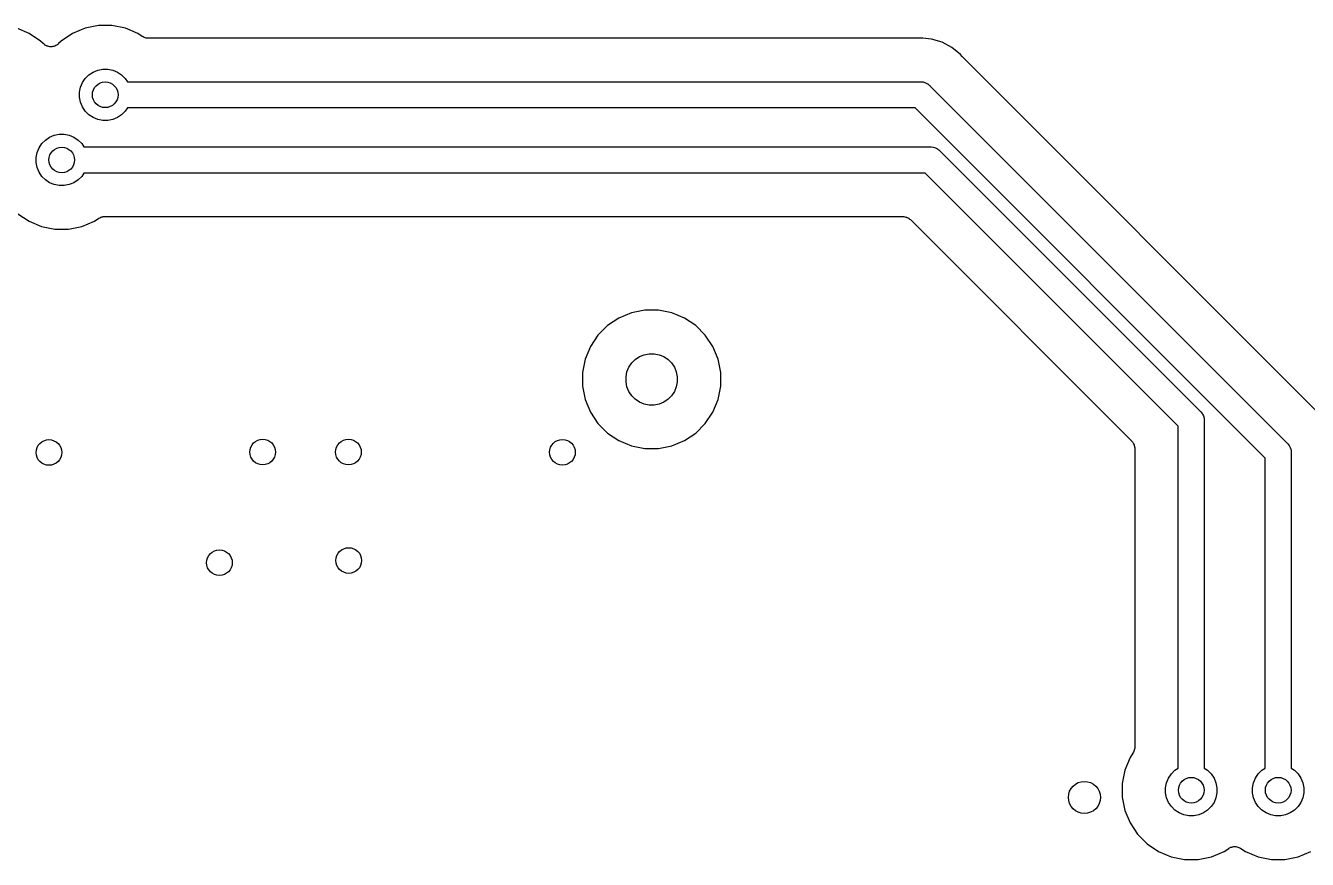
# Model space of a CAD drawing. Extents: x -66 to 211, y -177 to 13.
# Drawn here: x 76.66 to 91.65, y -47.6 to -37.86 of the extents above; entities that cross this region are included whole.
import ezdxf

# ---------------------------------------------------------------- set-up
doc = ezdxf.new("R2010")
doc.units = 0
doc.layers.add('BLACK', color=7, linetype='CONTINUOUS')

msp = doc.modelspace()

# ---------------------------------------------------------------- linework, layer by layer
at = {"layer": 'BLACK', "linetype": 'CONTINUOUS'}
for p, q in [((76.7072, -37.9478), (76.5601, -37.8869)), ((77.3588, -37.8869), (77.2117, -37.9478)), ((77.5149, -37.8559), (77.3588, -37.8869)), ((77.674, -37.8559), (77.5149, -37.8559)), ((77.8301, -37.8869), (77.674, -37.8559)), ((77.9772, -37.9478), (77.8301, -37.8869)), ((76.8395, -38.0363), (76.7072, -37.9478)), ((76.8697, -38.0664), (76.8395, -38.0363)), ((76.8789, -38.074), (76.8697, -38.0664)), ((77.048, -38.0676), (77.0387, -38.0751)), ((77.0486, -38.067), (77.048, -38.0676)), ((77.0487, -38.067), (77.0486, -38.067)), ((77.0486, -38.067), (77.0486, -38.067)), ((77.0493, -38.0664), (77.0487, -38.067)), ((77.0794, -38.0363), (77.0493, -38.0664)), ((77.2117, -37.9478), (77.0794, -38.0363)), ((78.0284, -37.9821), (77.9772, -37.9478)), ((78.0387, -37.9876), (78.0284, -37.9821)), ((78.049, -37.9932), (78.0387, -37.9876)), ((78.0496, -37.9934), (78.049, -37.9932)), ((78.0503, -37.9938), (78.0496, -37.9934)), ((78.0614, -37.9972), (78.0503, -37.9938)), ((78.0726, -38.0007), (78.0614, -37.9972)), ((78.0733, -38.0008), (78.0726, -38.0007)), ((78.074, -38.001), (78.0733, -38.0008)), ((78.0856, -38.0022), (78.074, -38.001)), ((78.0972, -38.0035), (78.0856, -38.0022)), ((78.0986, -38.0035), (78.0972, -38.0035)), ((78.0987, -38.0035), (78.0986, -38.0035)), ((78.099, -38.0035), (78.0987, -38.0035)), ((78.0987, -38.0035), (78.0987, -38.0035)), ((87.089, -38.0035), (78.099, -38.0035)), ((87.0943, -38.003), (87.089, -38.0035)), ((87.0997, -38.003), (87.0943, -38.003)), ((87.1014, -38.0029), (87.0997, -38.003)), ((87.1277, -38.0003), (87.1014, -38.0029)), ((87.1539, -38.0029), (87.1277, -38.0003)), ((87.2571, -38.013), (87.1539, -38.0029)), ((87.1539, -38.0029), (87.1539, -38.0029)), ((87.3816, -38.0508), (87.2571, -38.013)), ((87.4963, -38.1121), (87.3816, -38.0508)), ((76.8881, -38.0816), (76.8789, -38.074)), ((76.8885, -38.0818), (76.8881, -38.0816)), ((76.8888, -38.0821), (76.8885, -38.0818)), ((76.8993, -38.0878), (76.8888, -38.0821)), ((76.9098, -38.0935), (76.8993, -38.0878)), ((76.9103, -38.0936), (76.9098, -38.0935)), ((76.9107, -38.0938), (76.9103, -38.0936)), ((76.9221, -38.0973), (76.9107, -38.0938)), ((76.9335, -38.1009), (76.9221, -38.0973)), ((76.9339, -38.101), (76.9335, -38.1009)), ((76.9344, -38.1011), (76.9339, -38.101)), ((76.9463, -38.1023), (76.9344, -38.1011)), ((76.9581, -38.1036), (76.9463, -38.1023)), ((76.9586, -38.1035), (76.9581, -38.1036)), ((76.959, -38.1036), (76.9586, -38.1035)), ((76.9709, -38.1025), (76.959, -38.1036)), ((76.9828, -38.1014), (76.9709, -38.1025)), ((76.9832, -38.1013), (76.9828, -38.1014)), ((76.9837, -38.1013), (76.9832, -38.1013)), ((76.9952, -38.0978), (76.9837, -38.1013)), ((77.0066, -38.0945), (76.9952, -38.0978)), ((77.007, -38.0943), (77.0066, -38.0945)), ((77.0074, -38.0942), (77.007, -38.0943)), ((77.0181, -38.0886), (77.0074, -38.0942)), ((77.0286, -38.0831), (77.0181, -38.0886)), ((77.029, -38.0828), (77.0286, -38.0831)), ((77.0294, -38.0826), (77.029, -38.0828)), ((77.0387, -38.0751), (77.0294, -38.0826)), ((87.5969, -38.1946), (87.4963, -38.1121)), ((87.6136, -38.215), (87.5969, -38.1946)), ((87.6174, -38.2188), (87.6136, -38.215)), ((77.507, -38.3754), (77.5649, -38.3639)), ((77.5649, -38.3639), (77.624, -38.3639)), ((77.624, -38.3639), (77.682, -38.3754)), ((87.6207, -38.223), (87.6174, -38.2188)), ((87.622, -38.2243), (87.6207, -38.223)), ((91.7501, -42.3524), (87.622, -38.2243)), ((77.3286, -38.5218), (77.3614, -38.4726)), ((77.3614, -38.4726), (77.4032, -38.4309)), ((77.4032, -38.4309), (77.4524, -38.398)), ((77.4524, -38.398), (77.507, -38.3754)), ((77.682, -38.3754), (77.7366, -38.398)), ((77.7366, -38.398), (77.7857, -38.4309)), ((77.7857, -38.4309), (77.8275, -38.4726)), ((77.8275, -38.4726), (77.8534, -38.5115)), ((77.8534, -38.5115), (87.1202, -38.5115)), ((87.1202, -38.5115), (87.1277, -38.5107)), ((87.1277, -38.5107), (87.1351, -38.5115)), ((87.1351, -38.5115), (87.1351, -38.5115)), ((87.1351, -38.5115), (87.1575, -38.5137)), ((87.1575, -38.5137), (87.1863, -38.5224)), ((77.2945, -38.6343), (77.306, -38.5764)), ((77.2945, -38.6934), (77.2945, -38.6343)), ((77.306, -38.5764), (77.3286, -38.5218)), ((87.1863, -38.5224), (87.2088, -38.5344)), ((87.2088, -38.5344), (87.2127, -38.5366)), ((87.2127, -38.5366), (87.2293, -38.5502)), ((87.2293, -38.5502), (87.2359, -38.5556)), ((87.2359, -38.5556), (87.2407, -38.5614)), ((87.2407, -38.5614), (91.4129, -42.7336)), ((77.306, -38.7514), (77.2945, -38.6934)), ((77.3286, -38.806), (77.306, -38.7514)), ((77.3614, -38.8551), (77.3286, -38.806)), ((77.8534, -38.8163), (77.8275, -38.8551)), ((87.0645, -38.8163), (77.8534, -38.8163)), ((91.1581, -42.9098), (87.0645, -38.8163)), ((77.4032, -38.8969), (77.3614, -38.8551)), ((77.4524, -38.9297), (77.4032, -38.8969)), ((77.507, -38.9524), (77.4524, -38.9297)), ((77.5649, -38.9639), (77.507, -38.9524)), ((77.624, -38.9639), (77.5649, -38.9639)), ((77.682, -38.9524), (77.624, -38.9639)), ((77.7366, -38.9297), (77.682, -38.9524)), ((77.7857, -38.8969), (77.7366, -38.9297)), ((77.8275, -38.8551), (77.7857, -38.8969)), ((76.8206, -39.2838), (76.8534, -39.2346)), ((76.8534, -39.2346), (76.8952, -39.1929)), ((76.8952, -39.1929), (76.9444, -39.16)), ((76.9444, -39.16), (76.999, -39.1374)), ((76.999, -39.1374), (77.0569, -39.1259)), ((77.0569, -39.1259), (77.116, -39.1259)), ((77.116, -39.1259), (77.174, -39.1374)), ((77.174, -39.1374), (77.2286, -39.16)), ((77.2286, -39.16), (77.2777, -39.1929)), ((77.2777, -39.1929), (77.3195, -39.2346)), ((77.3195, -39.2346), (77.3454, -39.2735)), ((76.7865, -39.3963), (76.798, -39.3384)), ((76.7865, -39.4554), (76.7865, -39.3963)), ((76.798, -39.3384), (76.8206, -39.2838)), ((77.3454, -39.2735), (87.239, -39.2735)), ((87.239, -39.2735), (87.2465, -39.2727)), ((87.2465, -39.2727), (87.2539, -39.2735)), ((87.2539, -39.2735), (87.2539, -39.2735)), ((87.2539, -39.2735), (87.2763, -39.2757)), ((87.2763, -39.2757), (87.3051, -39.2844)), ((87.3051, -39.2844), (87.3267, -39.296)), ((87.3267, -39.296), (87.3315, -39.2986)), ((87.3315, -39.2986), (87.344, -39.3087)), ((87.344, -39.3087), (87.3547, -39.3176)), ((87.3547, -39.3176), (87.3595, -39.3234)), ((87.3595, -39.3234), (90.3969, -42.3608)), ((76.798, -39.5134), (76.7865, -39.4554)), ((76.8206, -39.568), (76.798, -39.5134)), ((76.8534, -39.6171), (76.8206, -39.568)), ((76.8952, -39.6589), (76.8534, -39.6171)), ((76.9444, -39.6917), (76.8952, -39.6589)), ((76.999, -39.7144), (76.9444, -39.6917)), ((77.0569, -39.7259), (76.999, -39.7144)), ((77.174, -39.7144), (77.116, -39.7259)), ((77.2286, -39.6917), (77.174, -39.7144)), ((77.2777, -39.6589), (77.2286, -39.6917)), ((77.3195, -39.6171), (77.2777, -39.6589)), ((77.3454, -39.5783), (77.3195, -39.6171)), ((87.1833, -39.5783), (77.3454, -39.5783)), ((90.1421, -42.537), (87.1833, -39.5783)), ((77.116, -39.7259), (77.0569, -39.7259)), ((76.5714, -40.0535), (76.7037, -40.1419)), ((76.7037, -40.1419), (76.8508, -40.2028)), ((77.3221, -40.2028), (77.4692, -40.1419)), ((77.4692, -40.1419), (77.5204, -40.1077)), ((77.5204, -40.1077), (77.5207, -40.1075)), ((77.5207, -40.1075), (77.5219, -40.1067)), ((77.5207, -40.1075), (77.5207, -40.1075)), ((77.5207, -40.1075), (77.5207, -40.1075)), ((77.5219, -40.1067), (77.5323, -40.1013)), ((77.5323, -40.1013), (77.5426, -40.0959)), ((77.5426, -40.0959), (77.5433, -40.0957)), ((77.5433, -40.0957), (77.5439, -40.0953)), ((77.5439, -40.0953), (77.5552, -40.0921)), ((77.5552, -40.0921), (77.5663, -40.0887)), ((77.5663, -40.0887), (77.567, -40.0886)), ((77.567, -40.0886), (77.5677, -40.0884)), ((77.5677, -40.0884), (77.5794, -40.0874)), ((77.5794, -40.0874), (77.591, -40.0863)), ((77.591, -40.0863), (86.9203, -40.0863)), ((86.9203, -40.0863), (86.9207, -40.0863)), ((86.9207, -40.0863), (86.9208, -40.0863)), ((86.9208, -40.0863), (86.9208, -40.0863)), ((86.9208, -40.0863), (86.9221, -40.0863)), ((86.9221, -40.0863), (86.9338, -40.0876)), ((86.9338, -40.0876), (86.9454, -40.0888)), ((86.9454, -40.0888), (86.9461, -40.089)), ((86.9461, -40.089), (86.9467, -40.0891)), ((86.9467, -40.0891), (86.9579, -40.0926)), ((86.9579, -40.0926), (86.9691, -40.096)), ((86.9691, -40.096), (86.9697, -40.0963)), ((86.9697, -40.0963), (86.9703, -40.0966)), ((86.9703, -40.0966), (86.9807, -40.1022)), ((86.9807, -40.1022), (86.991, -40.1077)), ((86.991, -40.1077), (86.9915, -40.1082)), ((86.9915, -40.1082), (86.9921, -40.1085)), ((86.9921, -40.1085), (87.001, -40.116)), ((87.001, -40.116), (87.0101, -40.1235)), ((87.0101, -40.1235), (89.5969, -42.7102)), ((76.8508, -40.2028), (77.0069, -40.2339)), ((77.0069, -40.2339), (77.166, -40.2339)), ((77.166, -40.2339), (77.3221, -40.2028)), ((83.7487, -41.2129), (83.6016, -41.2738)), ((83.9048, -41.1819), (83.7487, -41.2129)), ((84.064, -41.1819), (83.9048, -41.1819)), ((84.2201, -41.2129), (84.064, -41.1819)), ((84.3671, -41.2738), (84.2201, -41.2129)), ((83.4693, -41.3623), (83.3568, -41.4748)), ((83.6016, -41.2738), (83.4693, -41.3623)), ((84.4994, -41.3623), (84.3671, -41.2738)), ((84.612, -41.4748), (84.4994, -41.3623)), ((83.3568, -41.4748), (83.2683, -41.6071)), ((84.7004, -41.6071), (84.612, -41.4748)), ((83.2683, -41.6071), (83.2074, -41.7542)), ((84.7613, -41.7542), (84.7004, -41.6071)), ((83.2074, -41.7542), (83.1764, -41.9103)), ((83.7185, -41.8478), (83.7514, -41.7986)), ((83.7514, -41.7986), (83.7931, -41.7569)), ((83.7931, -41.7569), (83.8423, -41.724)), ((83.8423, -41.724), (83.8969, -41.7014)), ((83.8969, -41.7014), (83.9548, -41.6899)), ((83.9548, -41.6899), (84.0139, -41.6899)), ((84.0139, -41.6899), (84.0719, -41.7014)), ((84.0719, -41.7014), (84.1265, -41.724)), ((84.1265, -41.724), (84.1756, -41.7569)), ((84.1756, -41.7569), (84.2174, -41.7986)), ((84.2174, -41.7986), (84.2502, -41.8478)), ((84.7924, -41.9103), (84.7613, -41.7542)), ((83.1764, -41.9103), (83.1764, -42.0695)), ((83.6844, -41.9603), (83.6959, -41.9024)), ((83.6844, -42.0194), (83.6844, -41.9603)), ((83.6959, -41.9024), (83.7185, -41.8478)), ((84.2502, -41.8478), (84.2729, -41.9024)), ((84.2729, -41.9024), (84.2844, -41.9603)), ((84.2844, -41.9603), (84.2844, -42.0194)), ((84.7924, -42.0695), (84.7924, -41.9103)), ((83.1764, -42.0695), (83.2074, -42.2256)), ((83.6959, -42.0774), (83.6844, -42.0194)), ((83.7185, -42.132), (83.6959, -42.0774)), ((84.2729, -42.0774), (84.2502, -42.132)), ((84.2844, -42.0194), (84.2729, -42.0774)), ((84.7613, -42.2256), (84.7924, -42.0695)), ((83.2074, -42.2256), (83.2683, -42.3726)), ((83.7514, -42.1811), (83.7185, -42.132)), ((83.7931, -42.2229), (83.7514, -42.1811)), ((83.8423, -42.2557), (83.7931, -42.2229)), ((83.8969, -42.2784), (83.8423, -42.2557)), ((84.1265, -42.2557), (84.0719, -42.2784)), ((84.1756, -42.2229), (84.1265, -42.2557)), ((84.2174, -42.1811), (84.1756, -42.2229)), ((84.2502, -42.132), (84.2174, -42.1811)), ((84.7004, -42.3726), (84.7613, -42.2256)), ((83.2683, -42.3726), (83.3568, -42.5049)), ((83.9548, -42.2899), (83.8969, -42.2784)), ((84.0139, -42.2899), (83.9548, -42.2899)), ((84.0719, -42.2784), (84.0139, -42.2899)), ((84.612, -42.505), (84.7004, -42.3726)), ((90.3969, -42.3608), (90.4027, -42.3656)), ((90.4027, -42.3656), (90.4075, -42.3714)), ((90.4075, -42.3714), (90.4075, -42.3714)), ((90.4075, -42.3714), (90.4218, -42.3888)), ((90.4218, -42.3888), (90.4257, -42.3961)), ((90.4257, -42.3961), (90.4359, -42.4153)), ((90.4359, -42.4153), (90.4447, -42.444)), ((83.3568, -42.5049), (83.4693, -42.6175)), ((84.4994, -42.6175), (84.612, -42.505)), ((90.1421, -46.5329), (90.1421, -42.537)), ((90.4447, -42.444), (90.4469, -42.4664)), ((90.4469, -42.4664), (90.4469, -42.4664)), ((90.4469, -42.4664), (90.4476, -42.4739)), ((90.4476, -42.4739), (90.4469, -42.4814)), ((90.4469, -42.4814), (90.4469, -46.5329)), ((83.4693, -42.6175), (83.6016, -42.7059)), ((83.6016, -42.7059), (83.7487, -42.7668)), ((84.2201, -42.7668), (84.3671, -42.7059)), ((84.3671, -42.7059), (84.4994, -42.6175)), ((89.5969, -42.7102), (89.5972, -42.7105)), ((89.5972, -42.7105), (89.5972, -42.7105)), ((89.5972, -42.7105), (89.5972, -42.7106)), ((89.5972, -42.7106), (89.5981, -42.7115)), ((89.5981, -42.7115), (89.6054, -42.7207)), ((83.7487, -42.7668), (83.9048, -42.7979)), ((83.9048, -42.7979), (84.064, -42.7979)), ((84.064, -42.7979), (84.2201, -42.7668)), ((89.6054, -42.7207), (89.6128, -42.7298)), ((89.6128, -42.7298), (89.6132, -42.7303)), ((89.6132, -42.7303), (89.6136, -42.7309)), ((89.6136, -42.7309), (89.619, -42.7413)), ((89.619, -42.7413), (89.6245, -42.7516)), ((89.6245, -42.7516), (89.6247, -42.7523)), ((89.6247, -42.7523), (89.625, -42.7529)), ((89.625, -42.7529), (89.6282, -42.7641)), ((89.6282, -42.7641), (89.6316, -42.7754)), ((89.6316, -42.7754), (89.6317, -42.776)), ((89.6317, -42.776), (89.6319, -42.7767)), ((89.6319, -42.7767), (89.6329, -42.7884)), ((89.6329, -42.7884), (89.6341, -42.8)), ((89.6341, -42.8), (89.6341, -46.2874)), ((91.4129, -42.7336), (91.4187, -42.7384)), ((91.4187, -42.7384), (91.4235, -42.7442)), ((91.4235, -42.7442), (91.4235, -42.7442)), ((91.4235, -42.7442), (91.4378, -42.7616)), ((91.4378, -42.7616), (91.4427, -42.7707)), ((91.4427, -42.7707), (91.4519, -42.7881)), ((91.4519, -42.7881), (91.4607, -42.8168)), ((91.4607, -42.8168), (91.4629, -42.8392)), ((91.4629, -42.8392), (91.4629, -42.8392)), ((91.4629, -42.8392), (91.4636, -42.8467)), ((91.4636, -42.8467), (91.4629, -42.8542)), ((91.4629, -42.8542), (91.4629, -46.5329)), ((91.1581, -46.5329), (91.1581, -42.9098)), ((89.6327, -46.3008), (89.6316, -46.3123)), ((89.634, -46.2891), (89.6327, -46.3008)), ((89.6341, -46.2877), (89.634, -46.2891)), ((89.6341, -46.2874), (89.6341, -46.2877)), ((89.6341, -46.2877), (89.6341, -46.2877)), ((89.6341, -46.2877), (89.6341, -46.2877)), ((89.5784, -46.4091), (89.5175, -46.5562)), ((89.6127, -46.3579), (89.5784, -46.4091)), ((89.6182, -46.3476), (89.6127, -46.3579)), ((89.6238, -46.3374), (89.6182, -46.3476)), ((89.624, -46.3367), (89.6238, -46.3374)), ((89.6244, -46.3361), (89.624, -46.3367)), ((89.6277, -46.3249), (89.6244, -46.3361)), ((89.6313, -46.3138), (89.6277, -46.3249)), ((89.6314, -46.313), (89.6313, -46.3138)), ((89.6316, -46.3123), (89.6314, -46.313)), ((89.5175, -46.5562), (89.4865, -46.7123)), ((90.0286, -46.6498), (90.0614, -46.6006)), ((90.0614, -46.6006), (90.1032, -46.5589)), ((90.1032, -46.5589), (90.1421, -46.5329)), ((90.4469, -46.5329), (90.4857, -46.5589)), ((90.4857, -46.5589), (90.5275, -46.6006)), ((90.5275, -46.6006), (90.5603, -46.6498)), ((91.0446, -46.6498), (91.0774, -46.6006)), ((91.0774, -46.6006), (91.1192, -46.5589)), ((91.1192, -46.5589), (91.1581, -46.5329)), ((91.4629, -46.5329), (91.5017, -46.5589)), ((91.5017, -46.5589), (91.5435, -46.6006)), ((91.5435, -46.6006), (91.5763, -46.6498)), ((89.4865, -46.7123), (89.4865, -46.8715)), ((89.9945, -46.7623), (90.006, -46.7044)), ((90.006, -46.7044), (90.0286, -46.6498)), ((90.5603, -46.6498), (90.5829, -46.7044)), ((90.5829, -46.7044), (90.5945, -46.7623)), ((91.0105, -46.7623), (91.022, -46.7044)), ((91.022, -46.7044), (91.0446, -46.6498)), ((91.5763, -46.6498), (91.5989, -46.7044)), ((91.5989, -46.7044), (91.6105, -46.7623)), ((89.4865, -46.8715), (89.5175, -47.0276)), ((89.9945, -46.8214), (89.9945, -46.7623)), ((90.006, -46.8794), (89.9945, -46.8214)), ((90.0286, -46.934), (90.006, -46.8794)), ((90.5829, -46.8794), (90.5603, -46.934)), ((90.5945, -46.8214), (90.5829, -46.8794)), ((90.5945, -46.7623), (90.5945, -46.8214)), ((91.0105, -46.8214), (91.0105, -46.7623)), ((91.022, -46.8794), (91.0105, -46.8214)), ((91.0446, -46.934), (91.022, -46.8794)), ((91.5989, -46.8794), (91.5763, -46.934)), ((91.6105, -46.8214), (91.5989, -46.8794)), ((91.6105, -46.7623), (91.6105, -46.8214)), ((89.5175, -47.0276), (89.5784, -47.1746)), ((90.0614, -46.9831), (90.0286, -46.934)), ((90.1032, -47.0249), (90.0614, -46.9831)), ((90.1524, -47.0577), (90.1032, -47.0249)), ((90.207, -47.0804), (90.1524, -47.0577)), ((90.4366, -47.0577), (90.382, -47.0804)), ((90.4857, -47.0249), (90.4366, -47.0577)), ((90.5275, -46.9831), (90.4857, -47.0249)), ((90.5603, -46.934), (90.5275, -46.9831)), ((91.0774, -46.9831), (91.0446, -46.934)), ((91.1192, -47.0249), (91.0774, -46.9831)), ((91.1684, -47.0577), (91.1192, -47.0249)), ((91.223, -47.0804), (91.1684, -47.0577)), ((91.4526, -47.0577), (91.398, -47.0804)), ((91.5017, -47.0249), (91.4526, -47.0577)), ((91.5435, -46.9831), (91.5017, -47.0249)), ((91.5763, -46.934), (91.5435, -46.9831)), ((89.5784, -47.1746), (89.6668, -47.3069)), ((90.2649, -47.0919), (90.207, -47.0804)), ((90.324, -47.0919), (90.2649, -47.0919)), ((90.382, -47.0804), (90.324, -47.0919)), ((91.2809, -47.0919), (91.223, -47.0804)), ((91.34, -47.0919), (91.2809, -47.0919)), ((91.398, -47.0804), (91.34, -47.0919)), ((89.6668, -47.3069), (89.7794, -47.4195)), ((89.7794, -47.4195), (89.9117, -47.5079)), ((89.9117, -47.5079), (90.0588, -47.5688)), ((90.5301, -47.5688), (90.6772, -47.5079)), ((90.6772, -47.5079), (90.7319, -47.4714)), ((90.7319, -47.4714), (90.7324, -47.471)), ((90.7324, -47.471), (90.7325, -47.471)), ((90.7325, -47.471), (90.7334, -47.4704)), ((90.7325, -47.471), (90.7325, -47.471)), ((90.7334, -47.4704), (90.7439, -47.4649)), ((90.7439, -47.4649), (90.7544, -47.4594)), ((90.7544, -47.4594), (90.7549, -47.4593)), ((90.7549, -47.4593), (90.7554, -47.459)), ((90.7554, -47.459), (90.7668, -47.4557)), ((90.7668, -47.4557), (90.7781, -47.4523)), ((90.7781, -47.4523), (90.7787, -47.4523)), ((90.7787, -47.4523), (90.7792, -47.4521)), ((90.7792, -47.4521), (90.791, -47.4511)), ((90.791, -47.4511), (90.8028, -47.45)), ((90.8028, -47.45), (90.8034, -47.45)), ((90.8034, -47.45), (90.8039, -47.45)), ((90.8039, -47.45), (90.8156, -47.4512)), ((90.8156, -47.4512), (90.8275, -47.4524)), ((90.8275, -47.4524), (90.828, -47.4526)), ((90.828, -47.4526), (90.8285, -47.4527)), ((90.8285, -47.4527), (90.8398, -47.4562)), ((90.8398, -47.4562), (90.8512, -47.4597)), ((90.8512, -47.4597), (90.8517, -47.4599)), ((90.8517, -47.4599), (90.8522, -47.4601)), ((90.8522, -47.4601), (90.8626, -47.4658)), ((90.8626, -47.4658), (90.873, -47.4714)), ((90.873, -47.4714), (90.9277, -47.5079)), ((90.9277, -47.5079), (91.0748, -47.5688)), ((91.5461, -47.5688), (91.6932, -47.5079)), ((90.0588, -47.5688), (90.2149, -47.5999)), ((90.2149, -47.5999), (90.374, -47.5999)), ((90.374, -47.5999), (90.5301, -47.5688)), ((91.0748, -47.5688), (91.2309, -47.5999)), ((91.2309, -47.5999), (91.39, -47.5999)), ((91.39, -47.5999), (91.5461, -47.5688))]:
    msp.add_line(p, q, dxfattribs=at)
at = {"layer": 'BLACK'}
for centre, radius in [((77.5945, -38.6639), 0.15), ((77.0865, -39.4259), 0.15), ((76.9366, -42.8447), 0.15), ((79.436, -42.8396), 0.15), ((80.4393, -42.8396), 0.15), ((82.9412, -42.8422), 0.15), ((78.9305, -44.1325), 0.15), ((80.4418, -44.1071), 0.15), ((89.0448, -46.8757), 0.1875), ((90.2945, -46.7919), 0.15), ((91.3105, -46.7919), 0.15)]:
    msp.add_circle(centre, radius, dxfattribs=at)

doc.saveas('drawing.dxf')
